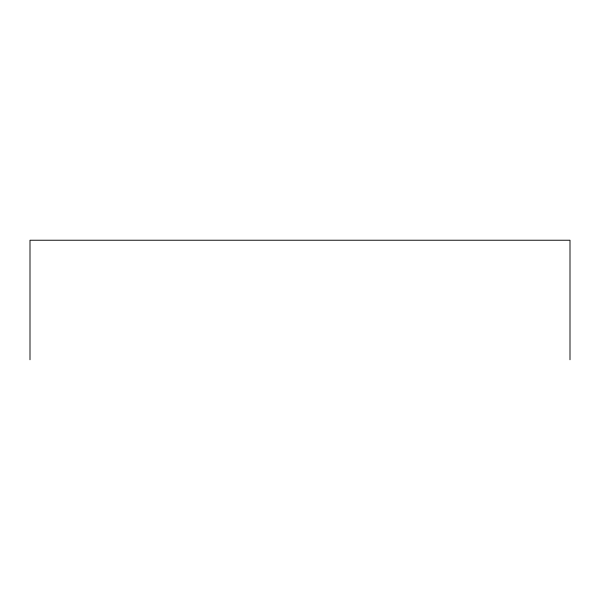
<?xml version="1.0" encoding="UTF-8"?>
<svg xmlns="http://www.w3.org/2000/svg" width="600" height="600" viewBox="0 0 600 600"><rect width="100%" height="100%" fill="white"/><g stroke="black" fill="none" stroke-linecap="round" stroke-linejoin="round"><path stroke-width="0.9" d="M570 359.767L570 240.233L30 240.233L30 359.767"/></g></svg>
